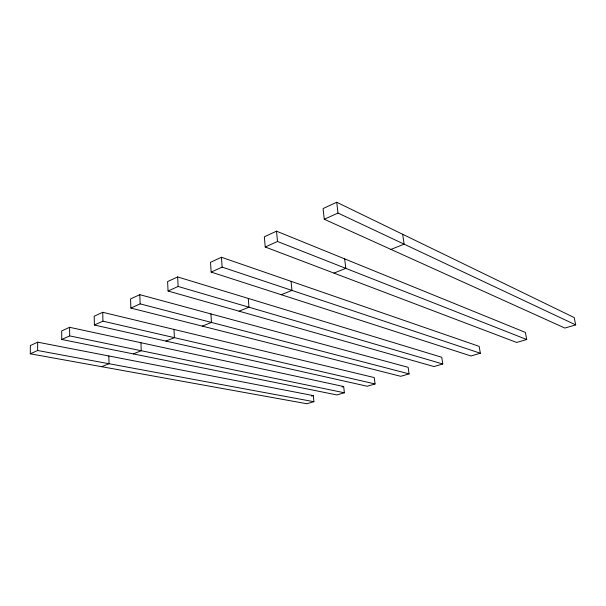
<?xml version="1.0" encoding="UTF-8"?>
<svg xmlns="http://www.w3.org/2000/svg" width="606" height="606" viewBox="0 0 606 606"><rect width="100%" height="100%" fill="white"/><g stroke="black" fill="none" stroke-linecap="round" stroke-linejoin="round"><path stroke-width="0.91" d="M30.3 353.806L37.64 350.503L37.678 342.178L313.294 395.604L313.908 401.702L306.856 403.748L30.3 353.806L30.353 345.549L37.678 342.178M336.716 202.252L323.074 208.562L324.278 219.258L564.86 328.051L575.7 324.892L574.185 317.552L336.716 202.252L338.004 213.054L575.7 324.892M276.525 231.166L264.337 236.794L265.231 247.013L516.66 342.451L526.72 339.527L525.394 332.414L276.525 231.166L277.487 241.483L526.72 339.527M177.634 276.942L167.604 281.57L168.051 291.009L433.957 366.547L442.766 363.986L441.744 357.267L177.634 276.942L178.126 286.464L168.051 291.009M139.804 294.675L130.555 298.94L130.851 308.06L400.74 376.303L409.073 373.879L408.164 367.327L139.804 294.675L140.145 303.871L130.851 308.06M69.592 327.301L61.691 330.944L61.736 339.474L336.928 394.945L344.382 392.779L343.678 386.537L69.592 327.301L69.667 335.906L61.736 339.474M221.455 257.27L210.509 262.315L211.146 272.079L470.976 355.972L480.331 353.253L479.179 346.367L221.455 257.27L222.137 267.125L480.331 353.253M102.732 312.295L94.218 316.218L94.377 325.021L367.206 386.249L375.061 383.962L374.266 377.576L102.732 312.295L102.929 321.165L94.377 325.021M324.278 219.258L338.004 213.054M265.231 247.013L277.487 241.483M211.146 272.079L222.137 267.125M390.976 249.414L404.104 244.157L402.679 234.28M333.951 273.094L345.799 268.352L344.67 258.891M239.067 311.181L248.975 307.212L248.278 298.432M202.268 326.119L211.464 322.437L210.918 313.923M133.297 353.904L141.243 350.722L140.956 342.731M281.229 294.713L291.963 290.418L291.085 281.343M101.634 366.691L109.042 363.729L108.853 355.98M165.892 341.072L174.414 337.663L174.005 329.429M342.026 387.029L343.678 386.537M311.537 396.127L313.294 395.604M37.64 350.503L313.908 401.702M69.667 335.906L344.382 392.779M102.929 321.165L375.061 383.962M140.145 303.871L409.073 373.879M178.126 286.464L442.766 363.986"/></g></svg>
